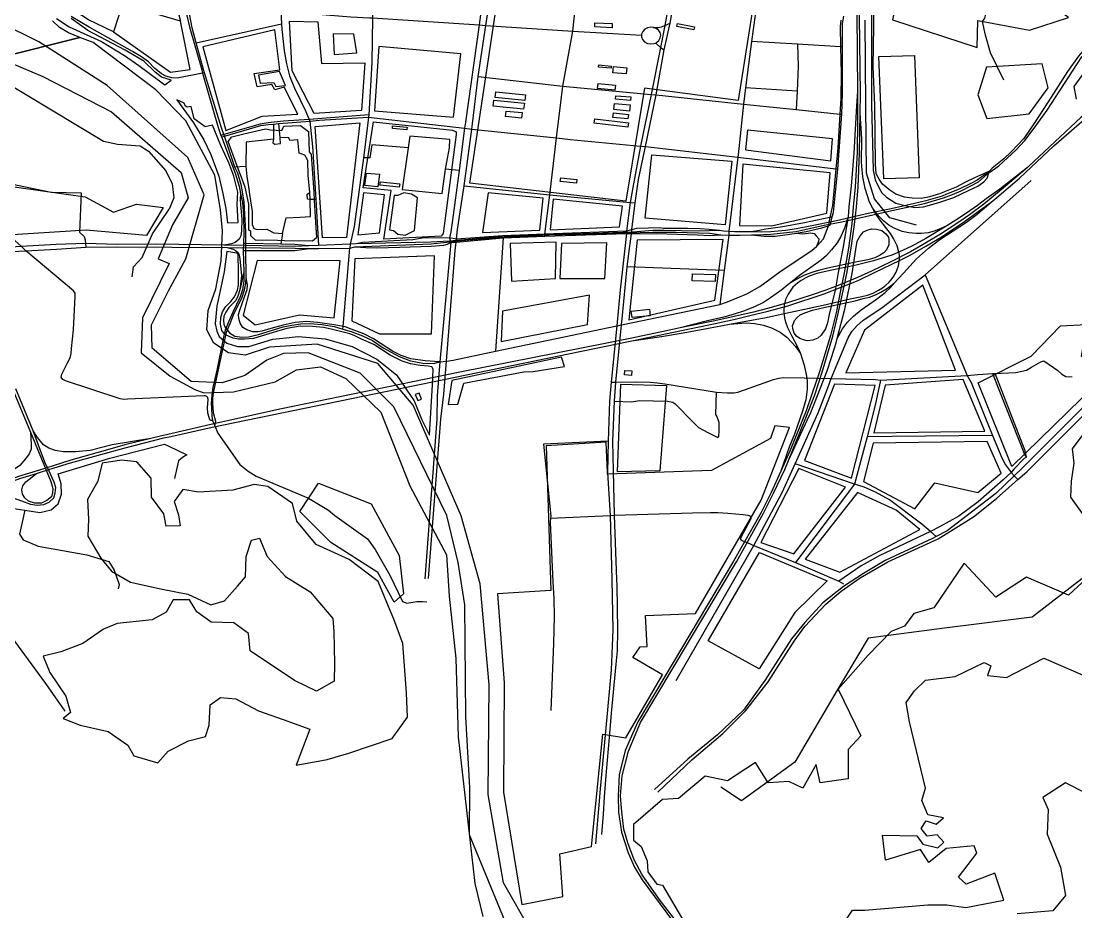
# Model space of a CAD drawing. Header units: metres. Extents: x 120.568 to 120.988, y 29.453 to 29.664.
# Drawn here: x 120.80538 to 120.84596, y 29.53601 to 29.57028 of the extents above; entities that cross this region are included whole.
import ezdxf

# ---------------------------------------------------------------- set-up
doc = ezdxf.new("R2010")
doc.units = ezdxf.units.M
for name, color, linetype in [('BUILDINGS', 5, 'Continuous'), ('DEFAULT', 7, 'Continuous'), ('GREEN_SPACES', 3, 'Continuous'), ('RAILWAYS', 2, 'Continuous'), ('ROADS', 1, 'Continuous'), ('WATER', 4, 'Continuous')]:
    doc.layers.add(name, color=color, linetype=linetype)

msp = doc.modelspace()

# ---------------------------------------------------------------- linework, layer by layer
at = {"layer": 'BUILDINGS'}
for points in [[(120.827458, 29.570219), (120.828124, 29.57019), (120.828114, 29.570027), (120.827449, 29.570056), (120.827458, 29.570219)], [(120.831291, 29.570065), (120.831262, 29.569951), (120.830608, 29.570076), (120.830637, 29.57019), (120.831291, 29.570065)], [(120.828084, 29.568553), (120.828074, 29.568465), (120.827598, 29.568508), (120.827608, 29.568596), (120.828084, 29.568553)], [(120.828684, 29.568486), (120.828655, 29.568248), (120.82814, 29.568294), (120.828168, 29.568532), (120.828684, 29.568486)], [(120.828253, 29.567812), (120.828227, 29.567622), (120.82756, 29.567689), (120.827585, 29.56788), (120.828253, 29.567812)], [(120.823647, 29.567566), (120.824786, 29.56745), (120.824756, 29.567227), (120.823617, 29.567343), (120.823647, 29.567566)], [(120.828837, 29.567365), (120.828824, 29.56723), (120.828249, 29.567273), (120.828262, 29.567408), (120.828837, 29.567365)], [(120.824741, 29.567119), (120.824713, 29.566897), (120.823543, 29.567011), (120.823571, 29.567233), (120.824741, 29.567119)], [(120.828813, 29.567055), (120.828785, 29.566821), (120.828186, 29.566874), (120.828213, 29.567108), (120.828813, 29.567055)], [(120.824039, 29.566818), (120.824653, 29.566765), (120.824629, 29.566553), (120.824015, 29.566606), (120.824039, 29.566818)], [(120.828752, 29.56637), (120.828728, 29.566205), (120.827429, 29.56635), (120.827453, 29.566515), (120.828752, 29.56637)], [(120.828744, 29.566689), (120.82872, 29.566518), (120.828148, 29.566578), (120.828172, 29.56675), (120.828744, 29.566689)], [(120.819673, 29.566246), (120.820235, 29.566196), (120.820224, 29.566103), (120.819662, 29.566153), (120.819673, 29.566246)], [(120.819106, 29.563906), (120.818606, 29.563951), (120.818663, 29.564434), (120.819163, 29.564389), (120.819106, 29.563906)], [(120.819946, 29.564017), (120.819928, 29.563886), (120.819186, 29.563965), (120.819204, 29.564096), (120.819946, 29.564017)], [(120.826765, 29.564189), (120.826746, 29.564045), (120.826121, 29.564108), (120.82614, 29.564252), (120.826765, 29.564189)], [(120.826165, 29.561724), (120.8261, 29.560384), (120.827835, 29.560384), (120.827913, 29.561747), (120.826165, 29.561724)], [(120.831207, 29.560558), (120.832092, 29.560535), (120.832083, 29.560269), (120.831198, 29.560292), (120.831207, 29.560558)], [(120.828849, 29.559126), (120.829549, 29.559196), (120.829583, 29.558943), (120.828883, 29.558873), (120.828849, 29.559126)], [(120.828612, 29.556845), (120.828873, 29.556826), (120.828857, 29.556652), (120.828595, 29.556671), (120.828612, 29.556845)]]:
    msp.add_lwpolyline(points, dxfattribs=at)
at = {"layer": 'DEFAULT'}
for points in [[(120.828639, 29.563356), (120.822641, 29.564041), (120.823951, 29.572759), (120.830919, 29.57201), (120.831281, 29.575399), (120.83159, 29.57556), (120.834294, 29.575606), (120.832965, 29.567223), (120.829365, 29.5677), (120.828639, 29.563356)], [(120.806667, 29.572595), (120.810045, 29.572799), (120.810925, 29.572537), (120.811516, 29.570278), (120.809275, 29.570928), (120.80893, 29.569871), (120.807971, 29.570327), (120.807202, 29.570831), (120.806667, 29.572595)], [(120.839421, 29.572607), (120.83891, 29.570331), (120.842158, 29.569259), (120.842188, 29.570305), (120.844173, 29.569926), (120.845677, 29.570423), (120.844654, 29.571155), (120.842504, 29.571443), (120.842384, 29.572202), (120.839421, 29.572607)], [(120.809275, 29.570928), (120.80893, 29.569871), (120.811126, 29.56832), (120.811884, 29.568417), (120.811516, 29.570278), (120.809275, 29.570928)], [(120.824088, 29.535424), (120.822632, 29.538982), (120.822637, 29.5408), (120.822495, 29.543517), (120.822447, 29.547828), (120.822193, 29.549455), (120.821753, 29.551258), (120.819716, 29.555436), (120.818423, 29.556742), (120.816418, 29.55752), (120.815468, 29.557495), (120.814826, 29.557232), (120.81399, 29.556645), (120.81311, 29.556361), (120.811921, 29.556419), (120.81042, 29.557701), (120.810395, 29.558594), (120.811053, 29.559909), (120.811712, 29.561134), (120.812419, 29.563592), (120.811796, 29.565037), (120.808691, 29.567805), (120.806055, 29.569489), (120.804586, 29.57022)], [(120.815707, 29.570278), (120.816788, 29.570249), (120.816933, 29.56865), (120.818605, 29.568679), (120.818472, 29.566846), (120.816655, 29.56673), (120.815808, 29.568368), (120.815707, 29.570278)], [(120.839824, 29.562434), (120.838803, 29.56271), (120.83821, 29.563442), (120.837902, 29.564435), (120.837884, 29.567018), (120.83785, 29.570318)], [(120.812374, 29.56929), (120.813253, 29.566069), (120.814656, 29.566623), (120.816024, 29.5667), (120.815498, 29.567736), (120.815134, 29.567638), (120.815027, 29.567846), (120.814463, 29.567747), (120.81434, 29.568263), (120.815337, 29.568411), (120.815139, 29.569939), (120.812374, 29.56929)], [(120.818175, 29.569773), (120.817383, 29.569797), (120.817429, 29.568997), (120.818289, 29.569056), (120.818175, 29.569773)], [(120.81914, 29.569309), (120.818973, 29.566827), (120.822016, 29.566585), (120.822295, 29.569018), (120.81914, 29.569309)], [(120.838384, 29.568918), (120.839754, 29.568957), (120.839933, 29.564249), (120.838565, 29.56421), (120.838384, 29.568918)], [(120.844669, 29.568631), (120.842519, 29.568513), (120.842188, 29.567441), (120.842534, 29.566538), (120.844158, 29.566708), (120.844895, 29.567715), (120.844669, 29.568631)], [(120.815324, 29.568338), (120.814515, 29.568205), (120.814572, 29.567887), (120.8151, 29.567923), (120.815179, 29.56776), (120.815553, 29.567806), (120.815324, 29.568338)], [(120.846287, 29.568331), (120.845876, 29.56777), (120.845969, 29.567283)], [(120.813341, 29.565645), (120.813487, 29.565834), (120.813949, 29.565942), (120.814784, 29.566133), (120.814978, 29.566101), (120.815413, 29.566067), (120.815489, 29.566241), (120.816125, 29.566262), (120.816441, 29.566036), (120.816462, 29.565249), (120.816543, 29.565154), (120.816646, 29.563697), (120.816655, 29.563395), (120.816691, 29.562752), (120.816744, 29.561945), (120.816588, 29.561817), (120.815517, 29.561833), (120.815243, 29.561845), (120.814394, 29.561854), (120.814221, 29.562024), (120.814214, 29.562203), (120.814145, 29.562234), (120.81414, 29.563238), (120.813999, 29.563887), (120.813683, 29.564735), (120.813341, 29.565645)], [(120.816688, 29.566226), (120.818405, 29.566371), (120.817892, 29.56195), (120.816978, 29.56194), (120.816688, 29.566226)], [(120.81893, 29.566406), (120.82197, 29.566084), (120.822111, 29.566022), (120.822111, 29.565922), (120.821616, 29.56211), (120.821546, 29.562002), (120.819337, 29.561887), (120.81961, 29.563762), (120.818541, 29.563862), (120.81893, 29.566406)], [(120.833325, 29.566082), (120.833247, 29.565328), (120.836536, 29.564911), (120.8366, 29.565756), (120.833325, 29.566082)], [(120.829641, 29.565134), (120.832722, 29.564888), (120.832465, 29.562449), (120.829384, 29.562695), (120.829641, 29.565134)], [(120.833143, 29.564776), (120.833014, 29.562422), (120.834244, 29.562411), (120.83638, 29.562895), (120.83651, 29.564449), (120.833143, 29.564776)], [(120.803814, 29.561984), (120.80428, 29.564023), (120.80784, 29.563516), (120.808928, 29.56293), (120.809821, 29.563234), (120.810844, 29.56311), (120.81052, 29.56257), (120.810197, 29.562029), (120.807885, 29.562232), (120.803814, 29.561984)], [(120.81855, 29.563676), (120.818338, 29.562057), (120.819163, 29.562134), (120.819363, 29.563598), (120.81855, 29.563676)], [(120.819733, 29.563578), (120.819555, 29.562249), (120.8197, 29.562224), (120.819877, 29.562084), (120.820149, 29.56205), (120.820514, 29.56222), (120.820628, 29.563478), (120.8204, 29.56362), (120.8201, 29.563673), (120.819875, 29.563572), (120.819733, 29.563578)], [(120.823354, 29.563676), (120.823131, 29.562144), (120.825338, 29.562241), (120.825461, 29.563472), (120.823354, 29.563676)], [(120.825851, 29.563433), (120.825739, 29.562251), (120.828403, 29.562367), (120.828515, 29.563162), (120.825851, 29.563433)], [(120.824197, 29.561724), (120.824249, 29.560271), (120.825945, 29.560384), (120.825958, 29.56178), (120.824197, 29.561724)], [(120.829078, 29.561848), (120.828754, 29.558785), (120.832069, 29.559539), (120.832392, 29.561882), (120.829078, 29.561848)], [(120.818224, 29.561139), (120.818107, 29.558752), (120.819169, 29.558245), (120.821163, 29.558245), (120.821279, 29.561252), (120.818224, 29.561139)], [(120.814456, 29.561072), (120.813925, 29.558966), (120.814378, 29.558594), (120.816087, 29.558977), (120.817421, 29.558865), (120.817654, 29.561061), (120.814456, 29.561072)], [(120.837107, 29.556752), (120.841333, 29.556857), (120.84007, 29.560127), (120.837829, 29.558387), (120.837107, 29.556752)], [(120.823904, 29.55912), (120.823844, 29.557956), (120.827167, 29.55861), (120.827242, 29.559735), (120.823904, 29.55912)], [(120.846386, 29.55861), (120.84616, 29.557393), (120.847258, 29.556818), (120.843499, 29.553142), (120.842205, 29.55636), (120.844235, 29.557393), (120.845363, 29.558557), (120.846386, 29.55861)], [(120.838626, 29.556281), (120.83819, 29.554437), (120.842461, 29.554502), (120.841619, 29.556491), (120.838626, 29.556281)], [(120.820538, 29.555917), (120.820638, 29.555684), (120.820788, 29.555733), (120.820689, 29.555965), (120.820538, 29.555917)], [(120.828457, 29.55631), (120.830212, 29.556257), (120.829954, 29.552973), (120.828321, 29.552939), (120.828457, 29.55631)], [(120.836671, 29.556308), (120.835513, 29.553377), (120.837333, 29.552697), (120.838235, 29.556268), (120.836671, 29.556308)], [(120.824642, 29.5363), (120.826222, 29.536603), (120.826104, 29.53825), (120.827327, 29.538521), (120.827756, 29.542847), (120.828651, 29.54271), (120.830052, 29.545133), (120.828917, 29.545797), (120.829194, 29.546206), (120.829469, 29.546227), (120.829399, 29.547414), (120.831321, 29.547496), (120.833846, 29.551855), (120.834944, 29.554652), (120.834383, 29.554709), (120.834205, 29.554227), (120.831947, 29.552998), (120.827941, 29.55285), (120.827939, 29.552909), (120.827882, 29.554088), (120.825583, 29.553942), (120.825762, 29.548377), (120.823702, 29.548245), (120.823964, 29.544821), (120.823944, 29.540618), (120.824642, 29.5363)], [(120.84638, 29.554584), (120.84582, 29.553821), (120.845876, 29.553276), (120.845782, 29.552586), (120.845754, 29.551968), (120.846399, 29.551066)], [(120.83816, 29.554044), (120.837784, 29.552566), (120.839769, 29.55152), (120.840536, 29.552514), (120.84219, 29.552148), (120.843092, 29.552893), (120.842551, 29.55411), (120.83816, 29.554044)], [(120.806907, 29.546022), (120.806227, 29.545848), (120.806487, 29.545221), (120.807098, 29.544315), (120.807278, 29.543679), (120.806997, 29.543453), (120.807654, 29.54319), (120.808729, 29.542948), (120.80948, 29.542425), (120.80972, 29.542016), (120.810641, 29.541746), (120.811042, 29.54219), (120.811822, 29.542591), (120.812473, 29.542756), (120.812613, 29.543192), (120.812653, 29.543976), (120.813044, 29.544254), (120.813644, 29.544211), (120.814515, 29.543749), (120.815466, 29.543418), (120.816487, 29.543035), (120.815957, 29.541661), (120.817158, 29.541868), (120.817989, 29.542121), (120.81965, 29.542678), (120.820241, 29.543497), (120.820201, 29.544437), (120.820061, 29.546336), (120.819721, 29.547276), (120.81951, 29.547755), (120.81911, 29.548722), (120.817999, 29.549567), (120.816727, 29.550141), (120.815987, 29.551047), (120.815817, 29.551717), (120.814866, 29.552379), (120.814345, 29.552449), (120.813524, 29.55224), (120.812203, 29.552162), (120.811602, 29.552257), (120.811272, 29.551804), (120.811432, 29.551291), (120.811492, 29.550864), (120.810962, 29.550847), (120.810872, 29.551326), (120.810401, 29.551961), (120.810381, 29.552701), (120.80983, 29.553328), (120.80924, 29.553389), (120.808499, 29.553276), (120.808329, 29.552588), (120.807928, 29.551874), (120.807969, 29.551116), (120.807948, 29.550472), (120.808449, 29.549619), (120.808859, 29.549114), (120.80959, 29.548696), (120.810811, 29.548426), (120.811792, 29.548234), (120.812673, 29.547825), (120.813204, 29.547981), (120.813704, 29.548548), (120.814015, 29.548905), (120.814035, 29.549688), (120.814245, 29.550315), (120.814545, 29.550385), (120.814846, 29.549688), (120.815546, 29.548913), (120.816497, 29.54833), (120.817368, 29.547294), (120.817408, 29.546797), (120.817438, 29.545561), (120.817428, 29.544881), (120.816738, 29.544507), (120.815897, 29.544907), (120.814195, 29.546048), (120.814125, 29.546727), (120.813564, 29.547128), (120.812693, 29.547163), (120.812143, 29.547555), (120.811853, 29.548016), (120.811222, 29.548016), (120.810962, 29.547546), (120.810421, 29.547241), (120.80908, 29.547102), (120.808549, 29.546884), (120.807758, 29.546336), (120.806907, 29.546022)], [(120.835303, 29.553063), (120.833844, 29.550225), (120.835107, 29.54978), (120.837092, 29.552357), (120.835303, 29.553063)], [(120.819735, 29.547931), (120.8191, 29.549066), (120.817297, 29.550216), (120.816096, 29.55141), (120.816817, 29.5525), (120.818842, 29.551709), (120.819924, 29.549723), (120.820095, 29.548244), (120.819735, 29.547931)], [(120.837559, 29.552148), (120.835543, 29.549584), (120.836882, 29.549086), (120.83995, 29.550722), (120.839047, 29.551467), (120.837559, 29.552148)], [(120.833784, 29.549832), (120.836386, 29.548746), (120.835152, 29.54753), (120.833769, 29.545358), (120.831814, 29.546444), (120.833784, 29.549832)], [(120.846192, 29.54882), (120.844277, 29.547345), (120.840908, 29.54692), (120.837969, 29.546538), (120.836772, 29.544536), (120.835147, 29.541768), (120.833934, 29.540886), (120.833098, 29.54028), (120.832301, 29.540805)]]:
    msp.add_lwpolyline(points, dxfattribs=at)
at = {"layer": 'GREEN_SPACES'}
for points in [[(120.806743, 29.57038), (120.807233, 29.570059), (120.808471, 29.569498), (120.809354, 29.568962), (120.809909, 29.568572), (120.810909, 29.567833)], [(120.810909, 29.567833), (120.811147, 29.568003), (120.810778, 29.568129), (120.810535, 29.568316), (120.810096, 29.568734), (120.809377, 29.569157), (120.807948, 29.56992), (120.807304, 29.570375)], [(120.811372, 29.567247), (120.81201, 29.566365), (120.812407, 29.565717), (120.812675, 29.565143), (120.812981, 29.564321), (120.813136, 29.563654), (120.81326, 29.563076), (120.813324, 29.562516), (120.813732, 29.562539), (120.813687, 29.563241), (120.81371, 29.5637), (120.813561, 29.564321), (120.813365, 29.564825), (120.813057, 29.565499), (120.812739, 29.566279), (120.812464, 29.56621), (120.812038, 29.566523), (120.811926, 29.56699), (120.811763, 29.566974), (120.811688, 29.567027), (120.811651, 29.56712), (120.811372, 29.567247)], [(120.813296, 29.561414), (120.813185, 29.560632), (120.812908, 29.559313), (120.812849, 29.558635), (120.812902, 29.558349), (120.813, 29.558147), (120.813299, 29.557893), (120.813706, 29.557759), (120.814144, 29.557762), (120.815068, 29.558043), (120.815576, 29.558102), (120.816032, 29.558142), (120.817074, 29.558059), (120.818109, 29.557764), (120.819061, 29.557276), (120.819819, 29.556676), (120.820222, 29.556086), (120.820497, 29.555668), (120.820802, 29.554937), (120.821091, 29.554355), (120.821208, 29.556293), (120.821233, 29.556891), (120.821178, 29.556979), (120.821039, 29.557003), (120.820734, 29.55703), (120.820358, 29.557094), (120.820037, 29.557201), (120.819575, 29.557429), (120.81895, 29.557839), (120.818469, 29.558043), (120.818192, 29.558182), (120.818026, 29.558247), (120.817302, 29.558429), (120.817009, 29.558491), (120.816587, 29.558533), (120.816112, 29.558541), (120.815607, 29.558453), (120.8152, 29.558343), (120.814313, 29.558075), (120.813977, 29.558046), (120.813746, 29.558043), (120.813536, 29.558089), (120.813389, 29.558153), (120.813219, 29.558225), (120.813099, 29.558381), (120.813053, 29.558625), (120.813056, 29.558882), (120.813121, 29.559093), (120.81325, 29.559305), (120.813453, 29.559496), (120.813592, 29.55967), (120.813703, 29.559927), (120.813737, 29.560141), (120.813743, 29.560455), (120.81374, 29.560814), (120.813734, 29.56112), (120.813725, 29.561302), (120.813672, 29.561358), (120.813296, 29.561414)], [(120.82195, 29.556458), (120.821812, 29.555535), (120.822178, 29.555542), (120.82241, 29.556356), (120.824719, 29.556787), (120.825073, 29.556805), (120.826284, 29.556996), (120.826174, 29.55735), (120.82195, 29.556458)], [(120.84638, 29.548852), (120.845671, 29.548199), (120.844062, 29.548889), (120.842882, 29.548124), (120.841659, 29.549431), (120.8405, 29.547713), (120.839728, 29.547489), (120.839363, 29.547004), (120.838848, 29.546799), (120.837968, 29.545884), (120.83681, 29.544577), (120.837689, 29.542785), (120.837196, 29.542262), (120.837196, 29.541124), (120.836123, 29.540974), (120.835973, 29.541684), (120.835458, 29.540769), (120.834921, 29.54103), (120.834127, 29.540974), (120.833634, 29.541758), (120.832561, 29.541049), (120.831703, 29.541236), (120.830673, 29.540377), (120.83005, 29.54034), (120.828935, 29.539369), (120.828935, 29.538771)], [(120.837003, 29.535542), (120.837367, 29.536083), (120.83784, 29.536083), (120.840264, 29.536288), (120.840994, 29.536288), (120.841723, 29.536176), (120.843182, 29.536456), (120.842839, 29.537502), (120.841745, 29.537073), (120.841444, 29.537353), (120.842152, 29.538267), (120.842045, 29.538547), (120.840972, 29.538454), (120.840307, 29.537913), (120.839985, 29.538417), (120.838633, 29.538006), (120.838526, 29.538958), (120.839835, 29.538939), (120.840071, 29.538622), (120.84065, 29.538473), (120.840886, 29.538697), (120.840629, 29.538977), (120.840243, 29.538921), (120.840007, 29.539219), (120.8402, 29.539518), (120.840586, 29.539387), (120.840865, 29.53963), (120.840264, 29.539742), (120.840028, 29.540302), (120.840178, 29.540769), (120.839556, 29.543326), (120.839427, 29.544073), (120.839749, 29.544521), (120.840178, 29.544932), (120.841316, 29.545063), (120.842431, 29.545604), (120.842689, 29.545473), (120.84256, 29.5451), (120.84329, 29.545025), (120.844727, 29.545772), (120.847195, 29.544708)], [(120.846337, 29.540582), (120.845564, 29.540974), (120.844684, 29.540414), (120.844899, 29.539948), (120.844856, 29.538995), (120.845371, 29.537726), (120.845564, 29.536643), (120.845071, 29.536046), (120.843697, 29.535934)], [(120.828935, 29.538771), (120.829235, 29.538529), (120.829471, 29.537969), (120.829492, 29.537558), (120.829836, 29.537073), (120.83005, 29.537035), (120.830909, 29.535579)]]:
    msp.add_lwpolyline(points, dxfattribs=at)
at = {"layer": 'RAILWAYS'}
msp.add_lwpolyline([(120.773601, 29.591325), (120.775086, 29.585771), (120.77659, 29.582173), (120.779265, 29.576423), (120.781916, 29.572463), (120.78412, 29.569529), (120.786346, 29.567074), (120.789865, 29.563396), (120.791573, 29.561597), (120.792212, 29.560923), (120.794217, 29.55881), (120.798221, 29.554798), (120.800596, 29.552245), (120.802834, 29.549541), (120.806315, 29.544792), (120.807062, 29.543732)], dxfattribs=at)
at = {"layer": 'ROADS'}
for points in [[(120.843193, 29.568003), (120.842673, 29.569063), (120.842482, 29.569742), (120.842368, 29.570262), (120.842453, 29.570397), (120.842498, 29.570552), (120.842367, 29.571905), (120.842362, 29.572062), (120.842072, 29.575459), (120.841878, 29.578243), (120.841879, 29.578378), (120.841856, 29.57862), (120.841764, 29.583201), (120.841744, 29.584204), (120.841706, 29.584918), (120.84136, 29.585142), (120.839969, 29.585169), (120.839618, 29.585108), (120.839426, 29.585111), (120.839126, 29.5851), (120.838183, 29.585106), (120.838096, 29.585106), (120.837805, 29.585108)], [(120.825526, 29.562012), (120.82553, 29.562081), (120.825722, 29.563593), (120.825979, 29.565784), (120.826224, 29.567774), (120.826607, 29.569897), (120.826903, 29.572624), (120.827198, 29.574698), (120.827221, 29.574955), (120.827215, 29.575218), (120.82721, 29.575298), (120.827234, 29.576908), (120.827231, 29.577198), (120.827207, 29.579829), (120.827194, 29.57993), (120.827229, 29.582243), (120.827217, 29.584537), (120.827267, 29.584652), (120.827444, 29.584705)], [(120.833528, 29.58338), (120.83386, 29.58229), (120.834375, 29.580762), (120.834433, 29.580492), (120.834452, 29.580374), (120.834433, 29.579639), (120.834417, 29.577799), (120.834408, 29.57668), (120.834449, 29.575961), (120.834456, 29.575838), (120.834387, 29.575228), (120.834222, 29.574222), (120.833798, 29.571823), (120.833486, 29.569491), (120.833358, 29.568615), (120.833249, 29.567716), (120.833168, 29.567091), (120.832971, 29.565139), (120.832959, 29.56504), (120.832613, 29.562183), (120.832603, 29.562049), (120.832431, 29.56069), (120.832265, 29.559382)], [(120.823262, 29.582314), (120.823327, 29.582105), (120.823409, 29.5815), (120.823499, 29.580484), (120.823459, 29.579549), (120.823469, 29.579335), (120.823473, 29.579204), (120.82348, 29.579049), (120.82356, 29.576716), (120.823616, 29.575102), (120.823603, 29.574744), (120.8236, 29.574654), (120.823589, 29.574348), (120.823421, 29.573329), (120.823382, 29.573031), (120.823053, 29.570519), (120.822996, 29.570133), (120.822474, 29.566387), (120.822443, 29.566156), (120.822227, 29.564534), (120.821961, 29.562534), (120.821907, 29.562179), (120.821866, 29.561946), (120.821917, 29.561766)], [(120.822423, 29.563944), (120.822715, 29.566128), (120.822741, 29.566324), (120.822965, 29.568149), (120.823256, 29.570116), (120.823459, 29.571431), (120.823673, 29.572979), (120.823839, 29.574327), (120.823852, 29.574686), (120.823855, 29.57477), (120.823866, 29.575101), (120.823654, 29.579234), (120.823648, 29.57935), (120.823596, 29.580402), (120.8235, 29.581528), (120.823407, 29.58211), (120.823361, 29.582333)], [(120.814869, 29.577353), (120.814984, 29.575873), (120.81514, 29.573853), (120.815145, 29.573754), (120.815219, 29.572391), (120.815371, 29.570657), (120.815399, 29.570177), (120.81541, 29.569976), (120.815504, 29.569131), (120.815585, 29.568642), (120.815698, 29.56817), (120.815899, 29.567704), (120.816315, 29.566825), (120.816456, 29.566501), (120.816484, 29.566437), (120.816589, 29.565455), (120.816601, 29.565258), (120.816716, 29.563423), (120.816817, 29.561648)], [(120.814025, 29.561462), (120.814026, 29.561726), (120.814028, 29.562189), (120.813958, 29.563314), (120.813854, 29.563939), (120.813714, 29.564425), (120.813607, 29.564661), (120.813198, 29.56586), (120.813177, 29.565918), (120.813083, 29.56618), (120.812439, 29.568294), (120.812399, 29.568425), (120.812117, 29.56945), (120.811959, 29.570026), (120.811856, 29.570558), (120.811226, 29.573456), (120.811202, 29.573546), (120.81098, 29.57436), (120.810683, 29.575448), (120.810599, 29.575896), (120.810575, 29.576334), (120.810569, 29.576636)], [(120.810453, 29.576617), (120.810467, 29.57633), (120.8105, 29.575882), (120.81057, 29.57543), (120.810873, 29.574283), (120.81107, 29.573536), (120.811089, 29.573449), (120.811746, 29.570546), (120.811871, 29.57001), (120.812326, 29.568401), (120.812361, 29.568278), (120.812956, 29.566183), (120.813064, 29.565886), (120.813087, 29.565828), (120.813617, 29.564431), (120.813766, 29.563937), (120.813825, 29.563649), (120.813896, 29.563303), (120.81394, 29.562814), (120.813944, 29.562131), (120.813931, 29.561728), (120.813923, 29.561462)], [(120.818638, 29.574175), (120.818633, 29.5741), (120.818669, 29.573466), (120.818724, 29.572746), (120.818895, 29.570511), (120.818894, 29.570402), (120.818869, 29.56869), (120.818757, 29.566677), (120.818748, 29.566589), (120.818621, 29.565521), (120.818553, 29.565018), (120.818195, 29.562376), (120.818034, 29.561698), (120.818024, 29.561543)], [(120.837504, 29.57348), (120.837562, 29.567582), (120.837563, 29.566441), (120.837546, 29.565222), (120.837466, 29.563899), (120.837389, 29.563118), (120.837334, 29.562481), (120.837206, 29.561546), (120.837046, 29.560601), (120.836908, 29.559917), (120.836733, 29.559052), (120.836514, 29.558188), (120.836091, 29.556793), (120.835796, 29.555925), (120.835582, 29.555287), (120.834949, 29.55374), (120.834612, 29.552968), (120.834242, 29.552146), (120.83385, 29.551376), (120.832782, 29.549506), (120.829109, 29.543324), (120.828618, 29.542219), (120.828388, 29.541288), (120.828349, 29.540459), (120.828357, 29.539853), (120.828478, 29.539083), (120.828732, 29.538279), (120.828977, 29.537733), (120.82927, 29.537242), (120.830911, 29.535032)], [(120.831027, 29.535082), (120.82997, 29.536451), (120.829274, 29.537441), (120.828967, 29.538012), (120.828718, 29.538666), (120.828567, 29.539197), (120.828485, 29.539858), (120.82844, 29.54047), (120.828509, 29.541249), (120.828745, 29.542198), (120.829208, 29.543291), (120.832901, 29.549473), (120.833947, 29.551355), (120.834331, 29.552119), (120.834765, 29.553026), (120.834899, 29.553372), (120.835565, 29.555015), (120.835915, 29.555908), (120.836193, 29.556772), (120.836606, 29.558163), (120.836816, 29.559032), (120.83701, 29.559905), (120.837143, 29.560574), (120.837313, 29.561544), (120.837439, 29.56246), (120.837515, 29.563128), (120.837582, 29.5639), (120.837641, 29.565204), (120.837663, 29.56674), (120.837675, 29.567488), (120.837597, 29.573439)], [(120.838092, 29.573209), (120.838098, 29.570078), (120.838091, 29.567056), (120.83816, 29.564545), (120.838238, 29.56417), (120.838384, 29.563873), (120.838495, 29.563678), (120.83868, 29.563506), (120.839037, 29.563279), (120.839425, 29.56317), (120.839766, 29.563114), (120.840095, 29.563137), (120.840681, 29.563301), (120.841264, 29.563495), (120.841857, 29.563778), (120.842193, 29.563937), (120.842414, 29.564092), (120.842551, 29.564238), (120.842614, 29.56444)], [(120.842638, 29.56451), (120.842061, 29.564251), (120.841716, 29.56408), (120.841349, 29.563896), (120.84071, 29.563638), (120.840328, 29.563525), (120.840007, 29.563452), (120.839665, 29.56347), (120.839368, 29.563506), (120.839031, 29.563626), (120.838799, 29.563774), (120.838518, 29.564004), (120.838388, 29.564202), (120.838278, 29.564407), (120.838255, 29.564781), (120.838228, 29.567051), (120.838165, 29.56853), (120.838184, 29.570087), (120.838207, 29.573123)], [(120.830522, 29.572208), (120.830143, 29.570109), (120.829975, 29.569261), (120.829619, 29.56746), (120.829203, 29.565469), (120.828912, 29.563881), (120.828815, 29.563302), (120.82867, 29.562202), (120.828666, 29.562108), (120.828428, 29.559945), (120.828294, 29.558552), (120.828086, 29.556385), (120.828016, 29.555659), (120.827962, 29.554119), (120.827939, 29.552909), (120.828045, 29.551261), (120.828104, 29.548793), (120.82815, 29.546861), (120.828076, 29.545321), (120.827923, 29.543647), (120.827643, 29.540608), (120.827627, 29.540427), (120.827478, 29.538623)], [(120.827721, 29.538992), (120.827785, 29.539769), (120.827824, 29.540434), (120.827834, 29.540608), (120.827904, 29.54141), (120.828014, 29.542719), (120.828093, 29.543654), (120.828277, 29.545543), (120.828322, 29.546049), (120.828339, 29.546854), (120.828308, 29.548574), (120.8283, 29.548797), (120.828209, 29.551269), (120.828165, 29.552977), (120.828144, 29.554114), (120.828207, 29.555657), (120.828259, 29.55639), (120.828479, 29.55859), (120.828503, 29.558829), (120.828699, 29.560828), (120.828789, 29.561531), (120.828863, 29.562097), (120.828879, 29.56225), (120.829006, 29.563284), (120.829135, 29.56419), (120.829404, 29.565458), (120.829806, 29.56744), (120.830125, 29.569175), (120.830352, 29.570197), (120.830694, 29.572187)], [(120.83958, 29.561277), (120.840191, 29.561627), (120.840772, 29.561968), (120.841675, 29.562566), (120.842206, 29.56295), (120.842698, 29.563312), (120.842922, 29.563489), (120.843796, 29.564242), (120.845116, 29.565484), (120.846085, 29.566326), (120.846515, 29.566706), (120.847752, 29.567681), (120.849168, 29.568656), (120.850414, 29.569422), (120.851775, 29.570149), (120.85262, 29.57057), (120.854431, 29.571486), (120.855315, 29.571943)], [(120.855253, 29.572019), (120.852906, 29.570829), (120.851839, 29.570294), (120.85058, 29.569627), (120.84873, 29.568506), (120.84779, 29.567861), (120.84616, 29.566579), (120.844138, 29.564688), (120.844094, 29.564647), (120.84359, 29.564211), (120.843087, 29.563784), (120.842421, 29.563235), (120.841862, 29.562832), (120.841424, 29.562522), (120.840747, 29.562081), (120.84009, 29.561688), (120.839591, 29.561398)], [(120.811746, 29.570546), (120.811856, 29.570558), (120.813806, 29.570777), (120.815371, 29.570657), (120.818066, 29.57045), (120.81878, 29.570403), (120.818894, 29.570402), (120.822996, 29.570133), (120.823256, 29.570116), (120.826607, 29.569897), (120.829249, 29.569742)], [(120.848356, 29.570877), (120.848185, 29.570796), (120.847547, 29.570361), (120.847035, 29.56994), (120.846547, 29.569498), (120.846063, 29.568936), (120.845632, 29.568342), (120.845006, 29.567356), (120.8444, 29.566404), (120.843961, 29.565768), (120.843474, 29.565256), (120.843184, 29.564985), (120.842742, 29.564622), (120.842638, 29.56451), (120.842489, 29.564398), (120.84216, 29.564167)], [(120.842212, 29.564097), (120.842547, 29.564391), (120.842614, 29.56444), (120.84299, 29.564717), (120.843333, 29.565025), (120.843644, 29.565322), (120.843994, 29.565683), (120.844356, 29.56616), (120.844856, 29.566853), (120.846189, 29.568904), (120.846604, 29.569364), (120.84708, 29.569841), (120.847706, 29.570312), (120.848421, 29.570764)], [(120.812439, 29.568294), (120.812361, 29.568278), (120.81138, 29.568083), (120.811179, 29.568103), (120.81095, 29.568164), (120.810778, 29.568257), (120.810511, 29.568472), (120.810273, 29.568716), (120.810007, 29.568911), (120.809666, 29.56911), (120.807994, 29.570044), (120.807303, 29.570463)], [(120.812117, 29.56945), (120.815399, 29.570177)], [(120.829708, 29.570038), (120.829892, 29.570036), (120.830012, 29.570055), (120.830143, 29.570109), (120.830352, 29.570197)], [(120.83692, 29.570313), (120.836895, 29.570073), (120.836909, 29.569293), (120.836927, 29.568266), (120.836923, 29.567303), (120.836883, 29.566706), (120.836796, 29.565407), (120.836721, 29.564598), (120.836591, 29.56319), (120.83649, 29.562729), (120.836477, 29.562673), (120.836446, 29.562403), (120.836513, 29.562458), (120.836588, 29.562751), (120.83663, 29.562913), (120.836798, 29.564589), (120.836959, 29.566698), (120.836987, 29.567506), (120.836985, 29.569289), (120.836984, 29.57019), (120.837026, 29.570477)], [(120.829987, 29.569736), (120.829964, 29.569837), (120.829905, 29.569927), (120.829817, 29.569996), (120.829708, 29.570038), (120.82959, 29.570047), (120.829475, 29.570024), (120.829373, 29.56997), (120.829293, 29.569886), (120.829249, 29.569782), (120.829249, 29.569742), (120.829249, 29.569672), (120.82929, 29.569569), (120.829369, 29.569483), (120.829476, 29.569425), (120.8296, 29.569402), (120.829725, 29.569416), (120.829793, 29.56943), (120.829837, 29.569466), (120.82992, 29.56954), (120.829971, 29.569633), (120.829987, 29.569736)], [(120.829793, 29.56943), (120.829975, 29.569261), (120.830125, 29.569175)], [(120.836985, 29.569289), (120.836909, 29.569293), (120.83525, 29.569389), (120.833486, 29.569491)], [(120.83525, 29.569389), (120.835279, 29.568548), (120.835243, 29.567588), (120.835201, 29.56688)], [(120.798483, 29.565403), (120.799565, 29.565857), (120.803481, 29.568106), (120.804146, 29.568171), (120.804537, 29.568073), (120.808545, 29.565665), (120.809092, 29.565544), (120.809961, 29.565488), (120.810283, 29.565283), (120.810948, 29.564518), (120.811184, 29.564018), (120.811248, 29.563477), (120.81107, 29.563041)], [(120.822965, 29.568149), (120.826224, 29.567774), (120.829619, 29.56746), (120.829806, 29.56744), (120.833168, 29.567091), (120.835201, 29.56688), (120.836883, 29.566706), (120.836959, 29.566698)], [(120.835243, 29.567588), (120.833249, 29.567716)], [(120.837562, 29.567582), (120.837518, 29.567027), (120.837419, 29.565197), (120.837312, 29.563928), (120.83723, 29.56314), (120.837197, 29.562755), (120.83706, 29.56231), (120.83692, 29.561989), (120.836774, 29.56175), (120.836557, 29.561479), (120.836361, 29.56126), (120.836158, 29.561086), (120.835764, 29.560797), (120.835331, 29.560492), (120.834983, 29.560213), (120.834881, 29.560136), (120.834646, 29.559944), (120.834213, 29.559634), (120.833935, 29.55946), (120.833616, 29.5593), (120.833216, 29.55913), (120.832811, 29.559003), (120.832415, 29.558887), (120.831786, 29.558748), (120.83074, 29.558481)], [(120.818757, 29.566677), (120.816456, 29.566501), (120.815479, 29.566426), (120.814888, 29.566373), (120.814573, 29.566319), (120.813177, 29.565918), (120.813064, 29.565886)], [(120.813087, 29.565828), (120.813198, 29.56586), (120.814606, 29.56626), (120.814896, 29.566305), (120.815092, 29.566321), (120.815298, 29.566338), (120.816484, 29.566437), (120.816857, 29.566468), (120.818748, 29.566589)], [(120.818748, 29.566589), (120.822443, 29.566156), (120.822715, 29.566128), (120.825979, 29.565784), (120.826513, 29.565727), (120.829203, 29.565469), (120.829404, 29.565458), (120.832959, 29.56504), (120.836721, 29.564598), (120.836798, 29.564589)], [(120.837272, 29.559595), (120.837722, 29.559691), (120.837937, 29.559742), (120.838161, 29.559818), (120.83837, 29.559924), (120.83852, 29.560018), (120.838654, 29.560122), (120.838762, 29.560226), (120.838856, 29.560327), (120.838951, 29.560465), (120.839048, 29.560617), (120.839101, 29.560768), (120.839133, 29.560869), (120.839153, 29.560954), (120.839174, 29.561138), (120.839172, 29.56125), (120.839164, 29.561342), (120.839085, 29.561636), (120.838943, 29.561914), (120.838823, 29.562105), (120.838692, 29.562285), (120.838389, 29.562678), (120.838247, 29.562881), (120.838131, 29.563103), (120.838025, 29.563317), (120.837856, 29.563846), (120.837758, 29.564288), (120.837724, 29.564695), (120.837713, 29.564882), (120.837726, 29.56575), (120.837663, 29.56674)], [(120.815092, 29.566321), (120.815089, 29.565742), (120.814036, 29.565618), (120.814026, 29.564687), (120.814065, 29.5643), (120.814129, 29.563908), (120.814184, 29.563531), (120.814268, 29.56295), (120.814268, 29.562459), (120.814328, 29.562303), (120.814478, 29.562262), (120.814834, 29.562282), (120.815102, 29.562131), (120.815429, 29.562111), (120.815574, 29.562716), (120.816107, 29.562736), (120.816517, 29.562764), (120.816502, 29.56339), (120.816501, 29.563412), (120.816488, 29.563685), (120.816424, 29.564359), (120.816416, 29.564916), (120.816294, 29.565124), (120.81607, 29.565197), (120.816027, 29.565719), (120.815713, 29.56569), (120.815677, 29.565796), (120.81534, 29.565809), (120.815298, 29.566338)], [(120.815089, 29.565742), (120.815067, 29.565598), (120.815138, 29.565547), (120.815352, 29.565566), (120.81534, 29.565809)], [(120.822227, 29.564534), (120.82171, 29.564589), (120.821861, 29.565404), (120.821873, 29.565721), (120.82034, 29.565853), (120.820273, 29.56541), (120.820033, 29.563807), (120.821584, 29.563651), (120.82171, 29.564589)], [(120.820273, 29.56541), (120.818871, 29.565527), (120.818789, 29.565016), (120.818553, 29.565018)], [(120.802019, 29.564607), (120.802258, 29.564583), (120.806528, 29.563706), (120.807692, 29.563668), (120.807622, 29.562157), (120.80781, 29.561993), (120.807842, 29.561872), (120.80785, 29.561725), (120.807864, 29.561583)], [(120.814026, 29.564687), (120.813607, 29.564661)], [(120.844094, 29.564647), (120.843037, 29.56381), (120.842513, 29.56344), (120.842171, 29.56319), (120.841751, 29.56289), (120.841346, 29.562627), (120.84099, 29.562399), (120.840184, 29.561922), (120.839651, 29.561626)], [(120.84216, 29.564167), (120.841914, 29.564033), (120.841464, 29.563814), (120.840987, 29.563617), (120.840813, 29.563551), (120.840185, 29.563366), (120.839754, 29.563263), (120.838854, 29.563065), (120.837964, 29.562873), (120.836747, 29.562601), (120.835731, 29.562388), (120.835209, 29.562285), (120.834782, 29.562223), (120.834227, 29.562168)], [(120.834229, 29.562089), (120.83482, 29.562146), (120.83518, 29.562189), (120.835535, 29.562258), (120.836277, 29.562424), (120.836956, 29.562563), (120.837872, 29.562761), (120.838883, 29.562994), (120.840137, 29.563268), (120.840872, 29.563482), (120.84121, 29.563614), (120.841546, 29.563756), (120.841892, 29.563932), (120.842212, 29.564097)], [(120.84016, 29.56052), (120.844235, 29.564143)], [(120.813825, 29.563649), (120.8138, 29.563399), (120.813819, 29.563231)], [(120.816716, 29.563423), (120.816501, 29.563412), (120.816402, 29.563431), (120.816379, 29.563621), (120.816488, 29.563685)], [(120.821522, 29.554963), (120.821639, 29.555925), (120.821741, 29.557194), (120.822081, 29.561456), (120.822117, 29.561775), (120.822131, 29.561891), (120.822172, 29.56226), (120.822274, 29.562943), (120.822423, 29.563944)], [(120.822423, 29.563944), (120.825722, 29.563593), (120.828815, 29.563302), (120.829006, 29.563284)], [(120.836782, 29.558064), (120.836981, 29.558438), (120.837179, 29.558703), (120.837403, 29.55893), (120.837695, 29.559167), (120.837994, 29.559373), (120.838288, 29.559581), (120.838625, 29.559839), (120.838843, 29.56004), (120.838962, 29.560189), (120.839331, 29.560586), (120.839822, 29.561133), (120.840285, 29.561546), (120.840728, 29.56188), (120.841752, 29.562547), (120.842167, 29.562858), (120.842698, 29.563312)], [(120.812743, 29.554913), (120.812682, 29.554918), (120.812638, 29.554944), (120.812614, 29.55503), (120.812557, 29.555204), (120.812543, 29.55542), (120.812571, 29.555708), (120.812556, 29.555796), (120.812527, 29.555841), (120.812478, 29.555868), (120.812403, 29.555864), (120.809472, 29.555737), (120.809333, 29.555729), (120.809194, 29.555752), (120.807084, 29.556446), (120.806978, 29.556489), (120.806922, 29.556587), (120.806946, 29.556695), (120.807163, 29.55714), (120.80726, 29.557332), (120.807298, 29.55749), (120.807322, 29.557691), (120.807394, 29.558402), (120.807464, 29.559702), (120.807456, 29.559809), (120.807391, 29.559898), (120.805562, 29.561438), (120.805393, 29.561605), (120.803634, 29.563178)], [(120.809655, 29.56044), (120.809697, 29.560829), (120.81004, 29.561184), (120.810438, 29.562092), (120.81107, 29.563041)], [(120.813819, 29.563231), (120.813872, 29.562655), (120.813858, 29.562212), (120.813829, 29.56202), (120.813762, 29.561891), (120.813618, 29.561761), (120.813474, 29.561715), (120.813176, 29.561662)], [(120.839538, 29.562134), (120.83941, 29.562157), (120.839281, 29.562193), (120.839117, 29.562245), (120.838964, 29.562316), (120.838764, 29.562424), (120.838565, 29.562581), (120.838369, 29.56279), (120.838131, 29.563103)], [(120.836588, 29.562751), (120.83649, 29.562729), (120.835518, 29.562515), (120.834688, 29.562363), (120.834036, 29.562272), (120.833793, 29.562221), (120.833467, 29.562169)], [(120.837197, 29.562755), (120.836988, 29.561531), (120.83682, 29.560603), (120.836696, 29.559915), (120.836599, 29.559525), (120.836473, 29.558991), (120.836457, 29.558925), (120.836398, 29.55867), (120.836323, 29.558436), (120.83616, 29.558193), (120.836028, 29.558081), (120.835835, 29.558006), (120.835627, 29.557984), (120.835484, 29.558013), (120.835337, 29.558068), (120.835217, 29.558155), (120.835124, 29.558269), (120.835068, 29.55845), (120.835063, 29.558562), (120.835104, 29.558684), (120.83514, 29.558767), (120.835231, 29.558878), (120.835353, 29.558977), (120.835534, 29.559064), (120.835821, 29.559155), (120.836257, 29.559258)], [(120.815429, 29.562111), (120.81537, 29.561697)], [(120.829689, 29.562226), (120.82892, 29.562162), (120.823904, 29.561999), (120.821861, 29.561818), (120.821131, 29.561776)], [(120.821149, 29.561717), (120.822585, 29.561864), (120.823718, 29.561959), (120.8257, 29.562054), (120.82969, 29.562163)], [(120.821493, 29.557168), (120.821741, 29.557194), (120.822005, 29.557238), (120.823633, 29.557578), (120.828294, 29.558552), (120.828479, 29.55859), (120.832265, 29.559382), (120.832553, 29.559485), (120.833305, 29.559785), (120.833801, 29.560068), (120.834572, 29.560629), (120.835818, 29.561473), (120.835977, 29.561604), (120.836246, 29.561903), (120.836446, 29.562403)], [(120.822117, 29.561775), (120.823919, 29.561942), (120.825526, 29.562012), (120.828666, 29.562108), (120.828863, 29.562097), (120.829837, 29.562111), (120.831396, 29.562059), (120.831881, 29.562033), (120.832062, 29.56204), (120.832304, 29.562062)], [(120.832251, 29.562225), (120.831847, 29.562266), (120.831505, 29.562283), (120.831036, 29.562307), (120.830088, 29.562304), (120.829959, 29.562323), (120.829057, 29.562298), (120.828879, 29.56225), (120.82867, 29.562202), (120.82553, 29.562081), (120.823918, 29.562019), (120.822131, 29.561891)], [(120.834227, 29.562168), (120.833875, 29.562163), (120.833467, 29.562169), (120.832822, 29.562176), (120.832613, 29.562183), (120.832404, 29.562205), (120.832251, 29.562225), (120.831453, 29.562197), (120.830103, 29.562226), (120.829689, 29.562226)], [(120.82969, 29.562163), (120.830085, 29.562165), (120.830564, 29.562159), (120.831873, 29.562122), (120.832304, 29.562062), (120.832603, 29.562049), (120.833033, 29.56205), (120.833481, 29.562063), (120.833937, 29.562071), (120.834229, 29.562089)], [(120.833481, 29.562063), (120.833973, 29.562008), (120.834394, 29.562008), (120.83496, 29.562086), (120.835201, 29.562118), (120.835588, 29.56219), (120.836182, 29.562325), (120.836446, 29.562403)], [(120.834899, 29.553372), (120.835632, 29.554952), (120.835768, 29.555226), (120.836389, 29.556826), (120.836563, 29.557333), (120.836736, 29.557898), (120.836782, 29.558064), (120.837066, 29.559198), (120.837349, 29.560569), (120.837495, 29.561496), (120.837548, 29.561814), (120.83766, 29.562016), (120.837791, 29.562171), (120.837933, 29.56224), (120.8381, 29.562289), (120.838286, 29.562273), (120.838498, 29.562223), (120.838654, 29.562103), (120.838747, 29.561968), (120.83877, 29.561865), (120.83877, 29.561674), (120.838675, 29.561487), (120.838568, 29.561372), (120.83841, 29.561265), (120.838223, 29.561178), (120.837954, 29.561101), (120.837546, 29.561026)], [(120.835201, 29.562118), (120.835444, 29.562099), (120.835759, 29.56213), (120.83589, 29.562111), (120.835974, 29.562026), (120.836072, 29.561904), (120.83606, 29.561799), (120.835977, 29.561604)], [(120.839815, 29.562105), (120.839538, 29.562134)], [(120.84099, 29.562399), (120.840735, 29.562283), (120.840503, 29.562194), (120.840274, 29.562137), (120.840005, 29.562106), (120.839815, 29.562105)], [(120.809078, 29.561684), (120.80785, 29.561725), (120.806721, 29.561681), (120.805393, 29.561605), (120.803934, 29.561521), (120.803789, 29.561512), (120.797937, 29.561395), (120.795424, 29.561326)], [(120.815918, 29.561614), (120.813381, 29.561659), (120.813176, 29.561662), (120.810585, 29.561695), (120.809078, 29.561684)], [(120.816442, 29.561634), (120.815905, 29.561685), (120.81537, 29.561697), (120.814026, 29.561726), (120.813931, 29.561728)], [(120.816817, 29.561648), (120.816442, 29.561634), (120.815918, 29.561614)], [(120.822131, 29.561891), (120.821866, 29.561946), (120.820804, 29.561926), (120.820452, 29.56186), (120.81851, 29.561763), (120.818274, 29.561706), (120.818034, 29.561698), (120.816817, 29.561648)], [(120.816824, 29.561533), (120.818024, 29.561543), (120.818216, 29.561598), (120.818639, 29.561574), (120.819062, 29.561559), (120.819948, 29.561582), (120.821159, 29.561627), (120.821637, 29.561662), (120.821782, 29.561705), (120.821917, 29.561766), (120.822117, 29.561775)], [(120.818216, 29.561598), (120.821149, 29.561717)], [(120.821131, 29.561776), (120.818274, 29.561706)], [(120.821917, 29.561766), (120.821493, 29.557168), (120.821392, 29.55587), (120.821372, 29.554969)], [(120.823919, 29.561942), (120.823633, 29.557578)], [(120.839651, 29.561626), (120.839289, 29.561456), (120.838879, 29.561277)], [(120.795366, 29.561158), (120.797957, 29.561184), (120.803799, 29.561358), (120.803945, 29.561366), (120.805562, 29.561438), (120.806736, 29.561509), (120.807864, 29.561583), (120.809043, 29.561591)], [(120.809043, 29.561591), (120.813312, 29.561568), (120.815916, 29.561546)], [(120.813923, 29.561462), (120.813949, 29.560629), (120.813835, 29.560095), (120.813791, 29.559946), (120.813718, 29.559703), (120.81364, 29.559537), (120.813372, 29.559257), (120.813254, 29.559084), (120.813181, 29.558932), (120.813161, 29.558766), (120.813177, 29.558621), (120.813218, 29.558522), (120.813392, 29.558288), (120.813596, 29.558165), (120.813876, 29.558126), (120.814128, 29.558136), (120.814515, 29.558225), (120.815466, 29.558525), (120.815799, 29.558589), (120.816145, 29.558631), (120.816462, 29.558642), (120.816946, 29.558614), (120.817429, 29.558529), (120.817761, 29.558433), (120.818076, 29.558341), (120.818507, 29.558179), (120.818897, 29.557998), (120.819304, 29.557708), (120.81993, 29.557372), (120.820361, 29.557206), (120.82084, 29.557121), (120.821239, 29.557104), (120.821493, 29.557168), (120.820918, 29.557213), (120.820377, 29.557284), (120.819995, 29.557415), (120.81967, 29.557588), (120.819234, 29.557864), (120.818934, 29.558055), (120.81856, 29.558246), (120.818076, 29.558426), (120.817848, 29.558515), (120.817768, 29.558531), (120.817421, 29.5586), (120.816783, 29.558691), (120.816372, 29.558723), (120.815917, 29.558691), (120.815466, 29.558582), (120.81499, 29.558455), (120.81464, 29.558349), (120.814498, 29.558324), (120.814291, 29.558324), (120.814063, 29.558398), (120.813909, 29.55849), (120.813803, 29.558656), (120.81375, 29.558844), (120.813738, 29.558999), (120.813791, 29.559158), (120.813978, 29.559671), (120.814079, 29.559954), (120.814092, 29.560117), (120.814039, 29.560421), (120.814025, 29.561462)], [(120.813312, 29.561568), (120.813533, 29.561503), (120.813631, 29.561454), (120.813724, 29.561377), (120.813771, 29.561271), (120.81379, 29.561133), (120.81386, 29.560479)], [(120.813923, 29.561462), (120.814025, 29.561462), (120.815909, 29.561455), (120.81645, 29.56153)], [(120.815916, 29.561546), (120.81645, 29.56153), (120.816824, 29.561533)], [(120.817761, 29.558433), (120.817768, 29.558531), (120.818024, 29.561543)], [(120.838879, 29.561277), (120.83818, 29.561053), (120.837508, 29.560893)], [(120.839591, 29.561398), (120.838841, 29.561026)], [(120.838855, 29.560916), (120.839204, 29.561085), (120.83958, 29.561277)], [(120.832431, 29.56069), (120.828699, 29.560828)], [(120.836526, 29.560802), (120.836144, 29.56071), (120.835844, 29.560626), (120.835525, 29.560503), (120.835359, 29.560426), (120.835219, 29.560354), (120.834983, 29.560213)], [(120.837508, 29.560893), (120.836503, 29.560689)], [(120.837546, 29.561026), (120.836526, 29.560802)], [(120.838841, 29.561026), (120.838101, 29.560657), (120.83756, 29.560417)], [(120.837588, 29.560305), (120.838243, 29.560626), (120.838855, 29.560916)], [(120.813949, 29.560629), (120.813941, 29.560286), (120.813901, 29.559947), (120.813811, 29.559678), (120.813518, 29.559077)], [(120.813579, 29.559045), (120.813876, 29.559622), (120.813974, 29.559943), (120.814027, 29.560195), (120.814039, 29.560421)], [(120.81386, 29.560479), (120.813835, 29.560275), (120.813791, 29.559946)], [(120.830582, 29.544912), (120.833574, 29.550105), (120.834659, 29.552147), (120.835159, 29.553249), (120.836047, 29.555207), (120.836411, 29.556167), (120.836547, 29.556531), (120.837198, 29.5581), (120.83734, 29.558341), (120.837541, 29.558564), (120.837761, 29.55876), (120.838508, 29.559258), (120.84016, 29.56052), (120.841772, 29.55665)], [(120.836503, 29.560689), (120.835996, 29.560566), (120.8357, 29.560465), (120.835567, 29.560402), (120.835389, 29.560301), (120.835245, 29.5602), (120.835073, 29.560045), (120.834886, 29.55977), (120.834794, 29.559569), (120.834737, 29.559358), (120.834727, 29.559151), (120.834736, 29.558946), (120.834759, 29.558804), (120.834799, 29.558669), (120.834871, 29.558493), (120.83502, 29.558189), (120.835135, 29.557965), (120.835245, 29.557749), (120.835361, 29.557487), (120.835509, 29.557049), (120.835593, 29.556627), (120.835621, 29.556441), (120.835622, 29.556117), (120.835568, 29.555706), (120.835447, 29.555269), (120.835133, 29.554391), (120.834934, 29.553891), (120.834612, 29.552968)], [(120.83756, 29.560417), (120.836884, 29.560136), (120.836337, 29.559927)], [(120.851377, 29.560402), (120.850518, 29.55971), (120.849642, 29.558824), (120.843896, 29.55308)], [(120.836277, 29.559795), (120.837588, 29.560305)], [(120.837225, 29.559472), (120.837465, 29.559524), (120.837774, 29.559603), (120.838016, 29.559666), (120.838252, 29.559749), (120.838459, 29.55985), (120.838674, 29.559985), (120.838962, 29.560189)], [(120.836337, 29.559927), (120.835816, 29.559749), (120.834868, 29.559447)], [(120.834875, 29.559332), (120.836277, 29.559795)], [(120.836241, 29.559351), (120.837272, 29.559595)], [(120.844073, 29.552946), (120.849812, 29.558683), (120.850646, 29.559396), (120.851508, 29.559961)], [(120.834091, 29.559222), (120.833561, 29.559084), (120.832069, 29.558744), (120.83074, 29.558481), (120.830034, 29.558328), (120.828748, 29.558054)], [(120.834075, 29.559114), (120.834875, 29.559332)], [(120.834868, 29.559447), (120.834091, 29.559222)], [(120.834981, 29.559079), (120.836241, 29.559351)], [(120.836257, 29.559258), (120.837225, 29.559472)], [(120.812758, 29.555601), (120.81276, 29.555753), (120.81277, 29.555891), (120.812807, 29.556089), (120.813022, 29.557111), (120.813185, 29.557896), (120.813275, 29.558317), (120.813421, 29.558649), (120.813579, 29.559045)], [(120.813518, 29.559077), (120.813372, 29.558743), (120.813234, 29.558395), (120.813162, 29.558124)], [(120.828746, 29.557955), (120.828874, 29.557984), (120.832077, 29.558649), (120.832854, 29.55882), (120.833153, 29.558891), (120.833467, 29.558966), (120.834075, 29.559114)], [(120.828874, 29.557984), (120.830014, 29.558145), (120.830856, 29.558288), (120.831826, 29.558474), (120.832638, 29.558619), (120.833683, 29.558814), (120.833982, 29.558871)], [(120.833982, 29.558871), (120.834981, 29.559079)], [(120.832638, 29.558619), (120.833271, 29.558678), (120.833605, 29.558651), (120.833946, 29.558584), (120.834254, 29.558485), (120.834581, 29.558316), (120.834835, 29.558122), (120.835021, 29.557933), (120.835171, 29.557765), (120.835361, 29.557487)], [(120.828748, 29.558054), (120.827913, 29.557891), (120.822254, 29.556781), (120.815402, 29.555364), (120.812679, 29.554761)], [(120.813162, 29.558124), (120.812914, 29.556846), (120.812756, 29.556191), (120.812713, 29.555887), (120.812692, 29.555586)], [(120.812734, 29.554663), (120.828746, 29.557955)], [(120.841772, 29.55665), (120.842185, 29.556681), (120.842746, 29.556718), (120.842856, 29.556725), (120.843097, 29.556741), (120.843651, 29.556767), (120.844058, 29.556858), (120.844255, 29.556971), (120.844606, 29.557169), (120.844723, 29.557212), (120.844933, 29.557073), (120.845272, 29.556837), (120.845426, 29.556703), (120.84558, 29.556612), (120.84582, 29.556596)], [(120.828086, 29.556385), (120.828259, 29.55639), (120.829035, 29.556409), (120.82958, 29.55639), (120.829856, 29.556366), (120.83014, 29.556329), (120.832128, 29.556009), (120.832553, 29.555978), (120.832794, 29.555984), (120.83295, 29.556009), (120.833212, 29.556089), (120.83433, 29.556495), (120.834528, 29.556544), (120.834719, 29.556569), (120.835505, 29.556552)], [(120.838448, 29.556472), (120.838239, 29.555506), (120.837926, 29.554285), (120.837446, 29.552467), (120.835167, 29.549449)], [(120.835505, 29.556552), (120.836475, 29.556532)], [(120.836475, 29.556532), (120.836547, 29.556531), (120.838251, 29.556495), (120.838448, 29.556472), (120.841772, 29.55665)], [(120.841772, 29.55665), (120.841925, 29.556372), (120.842756, 29.554339), (120.843107, 29.553478), (120.843249, 29.553207), (120.84344, 29.552948), (120.843475, 29.552911), (120.843591, 29.552791), (120.843732, 29.552645)], [(120.842746, 29.556718), (120.84399, 29.553583), (120.844064, 29.553508), (120.844009, 29.553744), (120.842856, 29.556725)], [(120.80282, 29.55176), (120.803358, 29.551867), (120.803875, 29.55196), (120.804234, 29.552014), (120.804678, 29.552004), (120.805037, 29.55195), (120.805391, 29.551823), (120.805745, 29.551701), (120.805998, 29.551652), (120.806256, 29.551682), (120.806453, 29.551779), (120.806632, 29.551941), (120.806694, 29.552131), (120.806711, 29.552336), (120.806649, 29.552542), (120.806453, 29.552962), (120.806295, 29.553318), (120.805836, 29.55452), (120.805179, 29.556131)], [(120.805067, 29.556065), (120.805735, 29.554467), (120.806256, 29.553221), (120.806526, 29.552571), (120.806599, 29.552302), (120.806587, 29.552141), (120.806542, 29.55198), (120.806368, 29.551833), (120.806161, 29.55174), (120.805908, 29.55174), (120.805666, 29.551818), (120.80552, 29.551945), (120.80543, 29.552082), (120.805408, 29.552243), (120.805442, 29.552405), (120.80556, 29.552561), (120.80597, 29.552874)], [(120.828207, 29.555657), (120.828864, 29.55564), (120.829172, 29.555683), (120.830246, 29.555658), (120.83045, 29.555622), (120.830545, 29.555557), (120.831224, 29.554865), (120.831444, 29.554652), (120.831794, 29.554456), (120.832185, 29.554265), (120.832222, 29.554297), (120.832239, 29.554536), (120.832239, 29.554837), (120.832148, 29.555079), (120.83211, 29.555151), (120.832128, 29.556009)], [(120.812692, 29.555586), (120.812704, 29.555371), (120.812714, 29.555091), (120.812743, 29.554913), (120.812816, 29.55474), (120.812828, 29.554713), (120.812864, 29.554876), (120.812795, 29.555155), (120.812766, 29.555357), (120.812758, 29.555601)], [(120.812679, 29.554761), (120.811018, 29.554382)], [(120.812828, 29.554713), (120.812946, 29.554432), (120.813792, 29.553222), (120.814111, 29.552961), (120.814421, 29.552773), (120.81644, 29.55193), (120.817205, 29.551467), (120.817446, 29.55126), (120.8187, 29.550368), (120.818996, 29.549957), (120.819568, 29.54897), (120.820057, 29.54795), (120.82015, 29.547911), (120.820215, 29.547884), (120.820601, 29.54795), (120.820826, 29.547955), (120.820982, 29.54794)], [(120.821372, 29.554969), (120.820906, 29.548821)], [(120.821058, 29.548835), (120.821522, 29.554963)], [(120.805735, 29.554467), (120.805749, 29.554221), (120.805771, 29.554002), (120.80576, 29.553816), (120.805682, 29.55363), (120.805541, 29.553435), (120.805328, 29.55319), (120.804935, 29.552917), (120.804609, 29.552692), (120.804364, 29.552566), (120.802818, 29.551953), (120.802485, 29.551751)], [(120.810367, 29.554222), (120.808882, 29.553974), (120.80804, 29.553757), (120.807468, 29.553708), (120.807007, 29.553708), (120.806692, 29.553757), (120.806445, 29.553845), (120.806237, 29.553982), (120.806013, 29.554256), (120.805836, 29.55452)], [(120.810745, 29.554314), (120.810367, 29.554222), (120.809373, 29.553979), (120.80879, 29.553813), (120.807297, 29.553388), (120.806615, 29.553177)], [(120.811018, 29.554382), (120.810745, 29.554314)], [(120.810866, 29.554243), (120.811139, 29.554306)], [(120.811139, 29.554306), (120.812734, 29.554663)], [(120.842756, 29.554339), (120.838886, 29.554295), (120.837926, 29.554285)], [(120.804859, 29.551564), (120.805525, 29.551471), (120.806099, 29.551377), (120.806533, 29.551475), (120.806801, 29.551709), (120.806935, 29.552082), (120.806919, 29.552474), (120.806807, 29.552866), (120.808786, 29.553463), (120.8109, 29.554), (120.811066, 29.55393), (120.811758, 29.553589), (120.811592, 29.553496), (120.811431, 29.55337), (120.811286, 29.552679)], [(120.806654, 29.553094), (120.807282, 29.553283), (120.809382, 29.553859), (120.810866, 29.554243)], [(120.827962, 29.554119), (120.825478, 29.554007), (120.825753, 29.551235), (120.825747, 29.551162), (120.825732, 29.551001), (120.82584, 29.548706), (120.82587, 29.548066), (120.825887, 29.54738), (120.825862, 29.54634), (120.825765, 29.543761)], [(120.844064, 29.553508), (120.843972, 29.55346), (120.843571, 29.553047), (120.843475, 29.552911), (120.84316, 29.552631), (120.842205, 29.551789), (120.841459, 29.551232), (120.840708, 29.550819), (120.840366, 29.55064), (120.838397, 29.549715), (120.837701, 29.549329), (120.837047, 29.548879), (120.836835, 29.548737)], [(120.806615, 29.553177), (120.806126, 29.553022)], [(120.806162, 29.552942), (120.806654, 29.553094)], [(120.840582, 29.550451), (120.840366, 29.55064), (120.840033, 29.550933), (120.838795, 29.551863), (120.838249, 29.552156), (120.837819, 29.552347), (120.837446, 29.552467), (120.835159, 29.553249)], [(120.806126, 29.553022), (120.805282, 29.552758), (120.802485, 29.551751), (120.800262, 29.550887), (120.794903, 29.548496), (120.790977, 29.546756)], [(120.791102, 29.546692), (120.794953, 29.548421), (120.800331, 29.550811), (120.80282, 29.55176), (120.80533, 29.55268), (120.80597, 29.552874), (120.806162, 29.552942)], [(120.843896, 29.55308), (120.843591, 29.552791), (120.842875, 29.55211), (120.841004, 29.550671), (120.840582, 29.550451), (120.840439, 29.550376), (120.838626, 29.549531), (120.837786, 29.549025), (120.837023, 29.548533), (120.836229, 29.547905), (120.835532, 29.54715), (120.835014, 29.546514), (120.833999, 29.544917), (120.833176, 29.543773), (120.832171, 29.542827), (120.831036, 29.541881), (120.829752, 29.540717)], [(120.82987, 29.540621), (120.831184, 29.541861), (120.832379, 29.542874), (120.833266, 29.54376), (120.834116, 29.544864), (120.835123, 29.546428), (120.835538, 29.546992), (120.836346, 29.547853), (120.836928, 29.548355), (120.837655, 29.548858), (120.83873, 29.549475), (120.840663, 29.550362), (120.842024, 29.551212), (120.842904, 29.551915), (120.843732, 29.552645), (120.844073, 29.552946)], [(120.805525, 29.551471), (120.80531, 29.550542), (120.80546, 29.550323), (120.80604, 29.55008), (120.807906, 29.549744), (120.808749, 29.549492), (120.808963, 29.549161), (120.809151, 29.548605), (120.809108, 29.548437)], [(120.825747, 29.551162), (120.828045, 29.551261), (120.828209, 29.551269), (120.831214, 29.55136), (120.831905, 29.551382), (120.832187, 29.551377), (120.832572, 29.551356), (120.833164, 29.5513), (120.833342, 29.551279), (120.833411, 29.551244)], [(120.833411, 29.551244), (120.833443, 29.551191), (120.83345, 29.551127), (120.833065, 29.550417), (120.833054, 29.550376), (120.833061, 29.550349), (120.833083, 29.550317), (120.833112, 29.550304)], [(120.833112, 29.550304), (120.833402, 29.550178)], [(120.833402, 29.550178), (120.833509, 29.550132), (120.833574, 29.550105), (120.835167, 29.549449), (120.836835, 29.548737), (120.83702, 29.548634)]]:
    msp.add_lwpolyline(points, dxfattribs=at)
at = {"layer": 'WATER'}
for points in [[(120.804504, 29.568865), (120.807637, 29.569656), (120.807203, 29.569831), (120.806856, 29.570032), (120.806591, 29.570286)], [(120.824974, 29.535305), (120.823944, 29.537134), (120.823344, 29.540532), (120.823386, 29.544751), (120.823043, 29.548632), (120.822314, 29.551245), (120.820468, 29.555501), (120.819099, 29.557114), (120.816767, 29.557853), (120.814934, 29.557738), (120.814, 29.557423), (120.813362, 29.557525), (120.812796, 29.557896), (120.81253, 29.558405), (120.812573, 29.559147), (120.812872, 29.559981), (120.813071, 29.561055), (120.813125, 29.562215), (120.813047, 29.56302), (120.812829, 29.564348), (120.811718, 29.566446), (120.810559, 29.56764), (120.808152, 29.569462), (120.807637, 29.569656), (120.804504, 29.568865)], [(120.804504, 29.568865), (120.80622, 29.568155), (120.808853, 29.566786), (120.811542, 29.564458), (120.811809, 29.563479), (120.811199, 29.562444), (120.810645, 29.56113), (120.81107, 29.560951), (120.810044, 29.558868), (120.810001, 29.557524), (120.811113, 29.556621), (120.812061, 29.556106), (120.812402, 29.555983), (120.813554, 29.556019), (120.815151, 29.556404), (120.815971, 29.55686), (120.816902, 29.556979), (120.817876, 29.556531), (120.819224, 29.55524), (120.82034, 29.552402), (120.821751, 29.549752), (120.821846, 29.548154), (120.822103, 29.545765), (120.822189, 29.54274), (120.822829, 29.537097), (120.823143, 29.535829)]]:
    msp.add_lwpolyline(points, dxfattribs=at)

doc.saveas('drawing.dxf')
